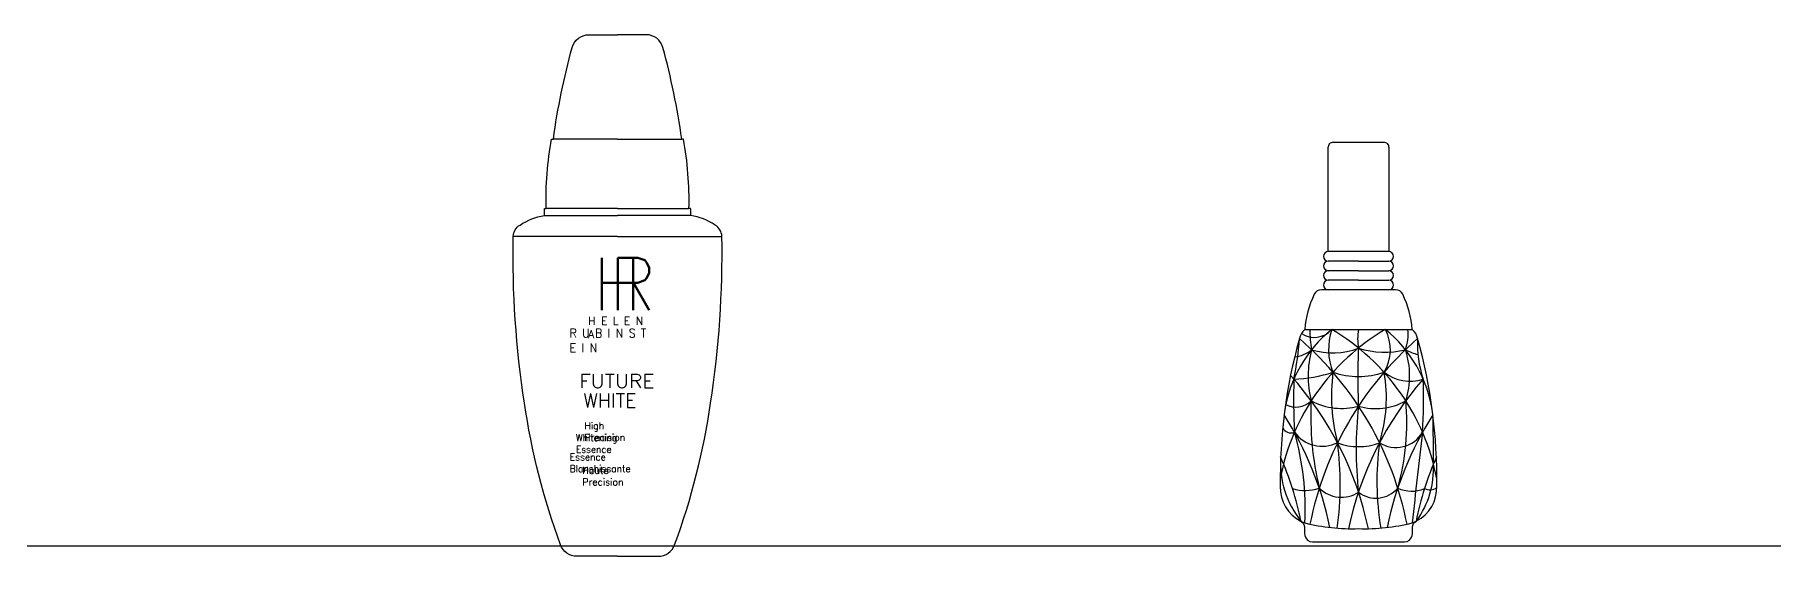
# Model space of a CAD drawing. Header units: inches. Extents: x 8.4 to 50.9, y 14.4 to 39.2.
# Drawn here: x 25.233 to 26.232, y 29.56 to 29.86 of the extents above; entities that cross this region are included whole.
import ezdxf

# ---------------------------------------------------------------- set-up
doc = ezdxf.new("R2010")
doc.units = ezdxf.units.IN
doc.header["$MEASUREMENT"] = 0
doc.layers.add('02', color=2, linetype='Continuous')
doc.layers.add('1', color=1, linetype='Continuous')
doc.styles.add('DIM', font='txt_____.ttf')

msp = doc.modelspace()

# ---------------------------------------------------------------- linework, layer by layer
at = {"layer": '02'}
for p, q in [((25.56762, 29.79956), (25.53071, 29.79956)), ((25.56762, 29.79956), (25.60452, 29.79956)), ((25.56762, 29.75956), (25.52656, 29.75956)), ((25.56762, 29.75956), (25.60867, 29.75956)), ((25.56762, 29.74356), (25.50756, 29.74356)), ((25.56762, 29.74356), (25.62767, 29.74356)), ((25.99363, 29.72931), (25.97624, 29.72931)), ((25.99363, 29.72931), (26.01101, 29.72931)), ((25.99363, 29.72382), (25.97624, 29.72382)), ((25.99363, 29.71833), (25.97624, 29.71833)), ((25.99363, 29.72382), (26.01101, 29.72382)), ((25.99363, 29.71833), (26.01101, 29.71833)), ((25.96281, 29.68997), (25.99363, 29.68997)), ((25.99363, 29.68997), (26.02444, 29.68997))]:
    msp.add_line(p, q, dxfattribs=at)
for points in [[(25.52556, 29.75556), (25.52556, 29.75936, -0.414214), (25.52576, 29.75956), (25.52656, 29.75956, -0.051394), (25.52971, 29.79956), (25.53071, 29.79956, -0.031269), (25.54151, 29.85217, -0.338583), (25.55116, 29.85956), (25.56762, 29.85956)], [(25.60967, 29.75556), (25.60967, 29.75936, 0.414214), (25.60947, 29.75956), (25.60867, 29.75956, 0.051394), (25.60552, 29.79956), (25.60452, 29.79956, 0.031269), (25.59372, 29.85217, 0.338583), (25.58407, 29.85956), (25.56762, 29.85956)], [(26.01101, 29.71284, 1), (26.01101, 29.71833, 1), (26.01101, 29.72382, 1), (26.01101, 29.72931, 1), (26.01101, 29.7348), (25.99363, 29.7348), (25.97624, 29.7348), (25.97624, 29.79475, -0.414214), (25.97929, 29.7978), (25.99363, 29.7978), (26.00796, 29.7978, -0.414214), (26.01101, 29.79475), (26.01101, 29.7348)], [(25.56762, 29.55956), (25.54418, 29.55956, -0.314608), (25.53479, 29.56611, -0.051628), (25.5141, 29.64769, -0.042832), (25.50763, 29.74356, -0.261508), (25.51156, 29.7501, -0.105566), (25.52556, 29.75556), (25.56762, 29.75556)], [(25.56762, 29.55956), (25.59105, 29.55956, 0.314608), (25.60044, 29.56611, 0.051628), (25.62113, 29.64769, 0.042832), (25.6276, 29.74356, 0.261508), (25.62367, 29.7501, 0.105566), (25.60967, 29.75556), (25.56762, 29.75556)], [(25.97624, 29.7348, 1), (25.97624, 29.72931, 1), (25.97624, 29.72382, 1), (25.97624, 29.71833, 1), (25.97624, 29.71284, 1)], [(25.96072, 29.57962, 0.026486), (25.96282, 29.57873, 0.067181), (25.99363, 29.57543, 0.067181), (26.02443, 29.57873, 0.030881), (26.02687, 29.57979, 0.025951)]]:
    msp.add_lwpolyline(points, format="xyb", dxfattribs=at)
msp.add_lwpolyline([(26.02687, 29.57979, -0.00633), (26.02696, 29.57984, 0.290663), (26.03861, 29.59985, 0.071709), (26.02762, 29.68473, 0.173505), (26.02444, 29.68997, 0.098207), (26.01905, 29.71028, 0.286401), (26.01494, 29.71284), (25.99363, 29.71284), (25.97231, 29.71284, 0.286401), (25.9682, 29.71028, 0.098207), (25.96281, 29.68997, 0.173505), (25.95963, 29.68473, 0.071709), (25.94864, 29.59985, 0.296733), (25.96072, 29.57962, -0.235993), (25.96258, 29.57622, 0.069651), (25.96275, 29.57158, 0.363609), (25.96725, 29.5678), (25.99363, 29.5678), (26.02, 29.5678, 0.363609), (26.0245, 29.57158, 0.069651), (26.02467, 29.57622, -0.268602)], format="xyb", close=True, dxfattribs=at)
for centre, radius, start, end in [((26.07323, 29.58059), 0.12684, 120.41041, 169.28327), ((26.02492, 29.63177), 0.07463, 128.75576, 171.59142), ((25.96811, 29.699), 0.01354, 237.14599, 318.17708), ((26.01937, 29.68826), 0.05367, 178.16718, 190.62846), ((26.01288, 29.67868), 0.03647, 161.95913, 201.3667), ((25.914, 29.58059), 0.12684, 10.71673, 59.58959), ((26.02221, 29.68463), 0.02908, 169.40536, 190.5079), ((25.98714, 29.67831), 0.02482, 328.60916, 28.02947), ((25.96233, 29.63177), 0.07463, 8.40858, 51.24424), ((25.9951, 29.68725), 0.02704, 340.79245, 5.77516), ((25.80235, 29.69439), 0.15758, 347.93875, 356.48657), ((25.95536, 29.69155), 0.01734, 275.154, 310.46805), ((25.83486, 29.54101), 0.19032, 11.22367, 49.03575), ((26.02359, 29.66332), 0.05893, 165.21914, 194.06509), ((26.15239, 29.54101), 0.19032, 130.96425, 168.77633), ((25.97874, 29.71726), 0.04075, 252.68489, 291.40882), ((26.30423, 29.66272), 0.31106, 176.94074, 183.08696), ((26.00887, 29.72758), 0.05062, 252.46413, 283.44461), ((25.97483, 29.66342), 0.04818, 342.59121, 18.06162), ((26.03337, 29.70103), 0.026, 240.68716, 257.63517), ((26.09001, 29.68141), 0.06248, 176.95043, 198.60653), ((25.95365, 29.74363), 0.08221, 271.95297, 287.90052), ((26.0862, 29.65194), 0.10812, 172.85615, 194.51373), ((25.99363, 29.70854), 0.04559, 251.16761, 288.79673), ((25.9247, 29.65043), 0.08495, 342.4877, 10.1382), ((26.02324, 29.68459), 0.02432, 232.16631, 288.08877), ((25.81305, 29.53633), 0.19032, 11.85009, 41.9727), ((26.37644, 29.65099), 0.42013, 178.57198, 182.742), ((26.17419, 29.53633), 0.19032, 138.88779, 168.1498), ((25.76813, 29.64928), 0.26295, 355.98928, 2.65691), ((25.95749, 29.65835), 0.01294, 243.21134, 313.71601), ((26.14331, 29.63993), 0.17711, 177.06504, 193.43694), ((25.98373, 29.68067), 0.03609, 241.35944, 285.91954), ((26.22015, 29.62118), 0.22788, 173.75463, 186.22671), ((26.00371, 29.67889), 0.03443, 252.96259, 299.76592), ((25.88182, 29.63645), 0.13955, 344.35006, 5.16162), ((25.7907, 29.53798), 0.19032, 11.56887, 32.70709), ((26.19654, 29.53798), 0.19032, 147.29291, 168.43172), ((25.30537, 29.61897), 0.73135, 359.51232, 1.71238), ((25.95484, 29.63574), 0.00523, 204.0675, 292.04709), ((25.97281, 29.64279), 0.01995, 216.61688, 295.92341), ((25.80291, 29.58669), 0.16012, 357.15043, 16.02569), ((26.01517, 29.63977), 0.01766, 237.60304, 329.79616), ((45.53662, 27.35767), 19.6382, 173.352822, 173.506017), ((26.00222, 29.61334), 0.05347, 176.33113, 219.09401), ((25.77414, 29.54129), 0.19032, 11.63962, 23.3635), ((25.79763, 29.60067), 0.18548, 352.27451, 7.49043), ((25.9936, 29.65621), 0.03361, 248.94752, 291.12766), ((26.16965, 29.60255), 0.16545, 172.2485, 189.31077), ((26.21309, 29.54129), 0.19032, 156.6365, 168.36038), ((25.98523, 29.61007), 0.05153, 324.08152, 2.96811), ((25.96297, 29.62162), 0.02422, 252.41091, 289.46815), ((25.98374, 29.61132), 0.01784, 224.66195, 303.63211), ((26.0037, 29.60925), 0.01629, 231.74425, 320.08091), ((26.02419, 29.61568), 0.01868, 244.64618, 293.29066), ((26.03471, 29.60438), 0.00663, 241.85728, 306.16342)]:
    msp.add_arc(centre, radius, start, end, dxfattribs=at)
at = {"layer": '1'}
msp.add_line((8.70868, 29.56552), (29.03488, 29.56552), dxfattribs=at)

# ---------------------------------------------------------------- texts
at = {"layer": '02', "style": 'DIM'}
for s, height, width, p in [(' H', 0.030204, 0.993243, (25.53287, 29.70105)), ('R', 0.0302, 0.993243, (25.56265, 29.70105)), ('H E L E N', 0.0046, 0.982609, (25.55076, 29.69262)), ('R U B I N S T', 0.005057, 0.9, (25.54007, 29.68536)), ('A', 0.0046, 0.982609, (25.55076, 29.68495)), ('E I N', 0.005057, 0.9, (25.54007, 29.67688)), ('FUTURE', 0.008, 1.07, (25.54559, 29.65636)), ('High', 0.004, 0.97, (25.54862, 29.63259)), ('Whitening', 0.004, 0.95, (25.54366, 29.6258)), ('Precision', 0.004, 0.97, (25.54862, 29.62588)), ('Essence', 0.004, 0.96, (25.54013, 29.61473)), ('Essence', 0.004, 0.95, (25.54366, 29.61909)), ('Blanshissante', 0.004, 0.96, (25.54009, 29.60802)), ('Haute', 0.004, 0.98, (25.54741, 29.60706)), ('Precision', 0.004, 0.98, (25.54741, 29.60035))]:
    msp.add_text(s, height=height, dxfattribs=dict(at, width=width)).set_placement(p)
at = {"layer": '02', "insert": (25.54801, 29.65309), "char_height": 0.008, "width": 0.0473088, "attachment_point": 1, "style": 'DIM'}
msp.add_mtext('WHITE', dxfattribs=at)

doc.saveas('drawing.dxf')
